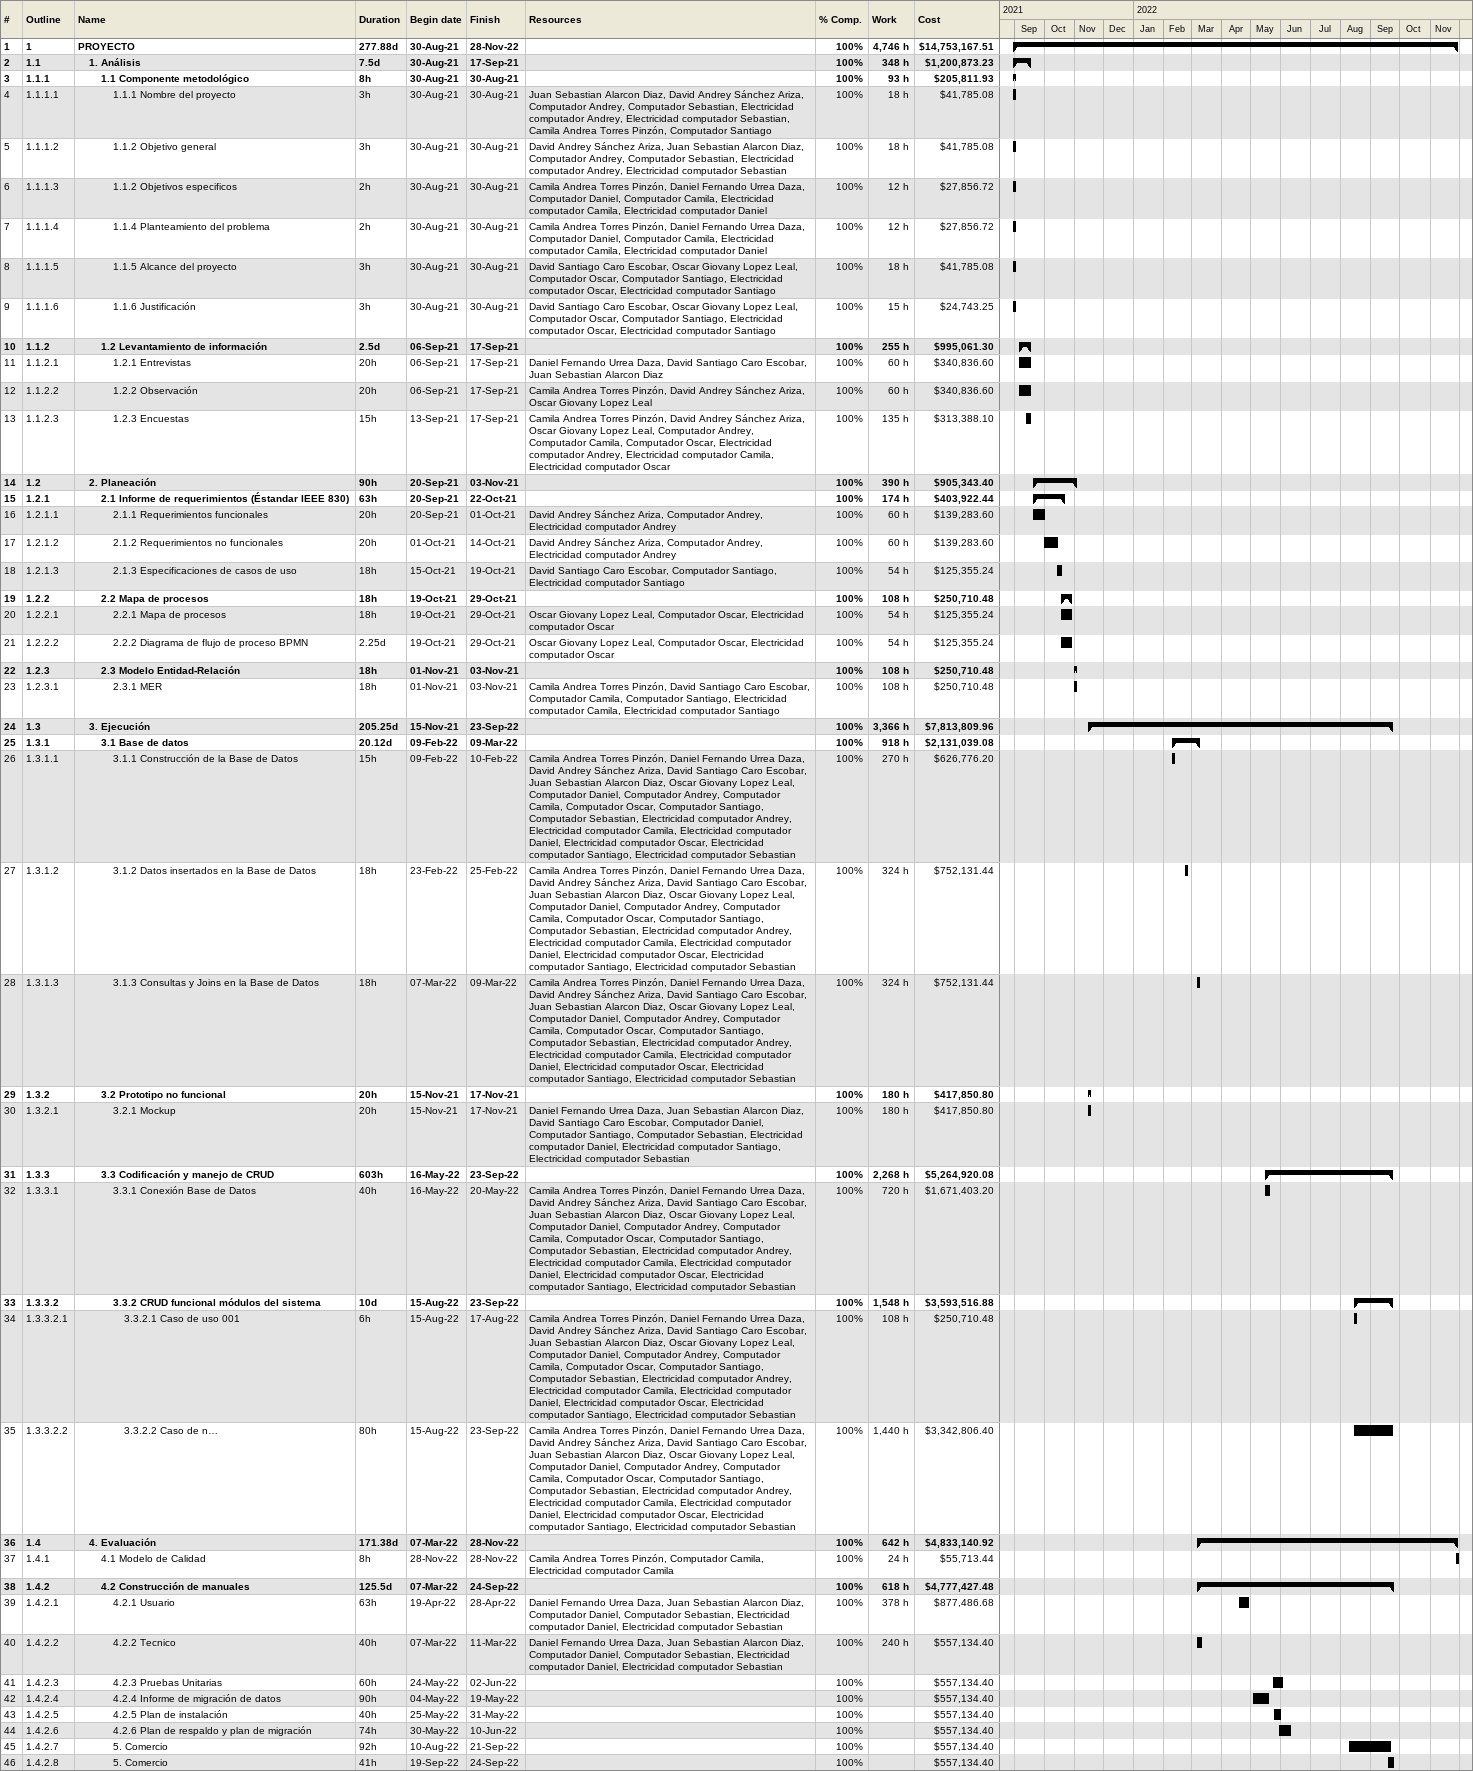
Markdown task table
| ID | WBS | Task | Duration | Start | Finish | Resources | % complete | Work (h) | Cost ($) |
|---|---|---|---|---|---|---|---|---|---|
| 1 | 1 | **PROYECTO** | 277.88d | 2021-08-30 | 2022-11-28 |  | 100 | 4746 | 14753167.51 |
| 2 | 1.1 | **1. Análisis** | 7.5d | 2021-08-30 | 2021-09-17 |  | 100 | 348 | 1200873.23 |
| 3 | 1.1.1 | **1.1 Componente metodológico** | 8h | 2021-08-30 | 2021-08-30 |  | 100 | 93 | 205811.93 |
| 4 | 1.1.1.1 | 1.1.1 Nombre del proyecto | 3h | 2021-08-30 | 2021-08-30 | Juan Sebastian Alarcon Diaz, David Andrey Sánchez Ariza, Computador Andrey, Computador Sebastian, Electricidad computador Andrey, Electricidad computador Sebastian, Camila Andrea Torres Pinzón, Computador Santiago | 100 | 18 | 41785.08 |
| 5 | 1.1.1.2 | 1.1.2 Objetivo general | 3h | 2021-08-30 | 2021-08-30 | David Andrey Sánchez Ariza, Juan Sebastian Alarcon Diaz, Computador Andrey, Computador Sebastian, Electricidad computador Andrey, Electricidad computador Sebastian | 100 | 18 | 41785.08 |
| 6 | 1.1.1.3 | 1.1.2 Objetivos especificos | 2h | 2021-08-30 | 2021-08-30 | Camila Andrea Torres Pinzón, Daniel Fernando Urrea Daza, Computador Daniel, Computador Camila, Electricidad computador Camila, Electricidad computador Daniel | 100 | 12 | 27856.72 |
| 7 | 1.1.1.4 | 1.1.4 Planteamiento del problema | 2h | 2021-08-30 | 2021-08-30 | Camila Andrea Torres Pinzón, Daniel Fernando Urrea Daza, Computador Daniel, Computador Camila, Electricidad computador Camila, Electricidad computador Daniel | 100 | 12 | 27856.72 |
| 8 | 1.1.1.5 | 1.1.5 Alcance del proyecto | 3h | 2021-08-30 | 2021-08-30 | David Santiago Caro Escobar, Oscar Giovany Lopez Leal, Computador Oscar, Computador Santiago, Electricidad computador Oscar, Electricidad computador Santiago | 100 | 18 | 41785.08 |
| 9 | 1.1.1.6 | 1.1.6 Justificación | 3h | 2021-08-30 | 2021-08-30 | David Santiago Caro Escobar, Oscar Giovany Lopez Leal, Computador Oscar, Computador Santiago, Electricidad computador Oscar, Electricidad computador Santiago | 100 | 15 | 24743.25 |
| 10 | 1.1.2 | **1.2 Levantamiento de información** | 2.5d | 2021-09-06 | 2021-09-17 |  | 100 | 255 | 995061.30 |
| 11 | 1.1.2.1 | 1.2.1 Entrevistas | 20h | 2021-09-06 | 2021-09-17 | Daniel Fernando Urrea Daza, David Santiago Caro Escobar, Juan Sebastian Alarcon Diaz | 100 | 60 | 340836.60 |
| 12 | 1.1.2.2 | 1.2.2 Observación | 20h | 2021-09-06 | 2021-09-17 | Camila Andrea Torres Pinzón, David Andrey Sánchez Ariza, Oscar Giovany Lopez Leal | 100 | 60 | 340836.60 |
| 13 | 1.1.2.3 | 1.2.3 Encuestas | 15h | 2021-09-13 | 2021-09-17 | Camila Andrea Torres Pinzón, David Andrey Sánchez Ariza, Oscar Giovany Lopez Leal, Computador Andrey, Computador Camila, Computador Oscar, Electricidad computador Andrey, Electricidad computador Camila, Electricidad computador Oscar | 100 | 135 | 313388.10 |
| 14 | 1.2 | **2. Planeación** | 90h | 2021-09-20 | 2021-11-03 |  | 100 | 390 | 905343.40 |
| 15 | 1.2.1 | **2.1 Informe de requerimientos (Éstandar IEEE 830)** | 63h | 2021-09-20 | 2021-10-22 |  | 100 | 174 | 403922.44 |
| 16 | 1.2.1.1 | 2.1.1 Requerimientos funcionales | 20h | 2021-09-20 | 2021-10-01 | David Andrey Sánchez Ariza, Computador Andrey, Electricidad computador Andrey | 100 | 60 | 139283.60 |
| 17 | 1.2.1.2 | 2.1.2 Requerimientos no funcionales | 20h | 2021-10-01 | 2021-10-14 | David Andrey Sánchez Ariza, Computador Andrey, Electricidad computador Andrey | 100 | 60 | 139283.60 |
| 18 | 1.2.1.3 | 2.1.3 Especificaciones de casos de uso | 18h | 2021-10-15 | 2021-10-19 | David Santiago Caro Escobar, Computador Santiago, Electricidad computador Santiago | 100 | 54 | 125355.24 |
| 19 | 1.2.2 | **2.2 Mapa de procesos** | 18h | 2021-10-19 | 2021-10-29 |  | 100 | 108 | 250710.48 |
| 20 | 1.2.2.1 | 2.2.1 Mapa de procesos | 18h | 2021-10-19 | 2021-10-29 | Oscar Giovany Lopez Leal, Computador Oscar, Electricidad computador Oscar | 100 | 54 | 125355.24 |
| 21 | 1.2.2.2 | 2.2.2 Diagrama de flujo de proceso BPMN | 2.25d | 2021-10-19 | 2021-10-29 | Oscar Giovany Lopez Leal, Computador Oscar, Electricidad computador Oscar | 100 | 54 | 125355.24 |
| 22 | 1.2.3 | **2.3 Modelo Entidad-Relación** | 18h | 2021-11-01 | 2021-11-03 |  | 100 | 108 | 250710.48 |
| 23 | 1.2.3.1 | 2.3.1 MER | 18h | 2021-11-01 | 2021-11-03 | Camila Andrea Torres Pinzón, David Santiago Caro Escobar, Computador Camila, Computador Santiago, Electricidad computador Camila, Electricidad computador Santiago | 100 | 108 | 250710.48 |
| 24 | 1.3 | **3. Ejecución** | 205.25d | 2021-11-15 | 2022-09-23 |  | 100 | 3366 | 7813809.96 |
| 25 | 1.3.1 | **3.1 Base de datos** | 20.12d | 2022-02-09 | 2022-03-09 |  | 100 | 918 | 2131039.08 |
| 26 | 1.3.1.1 | 3.1.1 Construcción de la Base de Datos | 15h | 2022-02-09 | 2022-02-10 | Camila Andrea Torres Pinzón, Daniel Fernando Urrea Daza, David Andrey Sánchez Ariza, David Santiago Caro Escobar, Juan Sebastian Alarcon Diaz, Oscar Giovany Lopez Leal, Computador Daniel, Computador Andrey, Computador Camila, Computador Oscar, Computador Santiago, Computador Sebastian, Electricidad computador Andrey, Electricidad computador Camila, Electricidad computador Daniel, Electricidad computador Oscar, Electricidad computador Santiago, Electricidad computador Sebastian | 100 | 270 | 626776.20 |
| 27 | 1.3.1.2 | 3.1.2 Datos insertados en la Base de Datos | 18h | 2022-02-23 | 2022-02-25 | Camila Andrea Torres Pinzón, Daniel Fernando Urrea Daza, David Andrey Sánchez Ariza, David Santiago Caro Escobar, Juan Sebastian Alarcon Diaz, Oscar Giovany Lopez Leal, Computador Daniel, Computador Andrey, Computador Camila, Computador Oscar, Computador Santiago, Computador Sebastian, Electricidad computador Andrey, Electricidad computador Camila, Electricidad computador Daniel, Electricidad computador Oscar, Electricidad computador Santiago, Electricidad computador Sebastian | 100 | 324 | 752131.44 |
| 28 | 1.3.1.3 | 3.1.3 Consultas y Joins en la Base de Datos | 18h | 2022-03-07 | 2022-03-09 | Camila Andrea Torres Pinzón, Daniel Fernando Urrea Daza, David Andrey Sánchez Ariza, David Santiago Caro Escobar, Juan Sebastian Alarcon Diaz, Oscar Giovany Lopez Leal, Computador Daniel, Computador Andrey, Computador Camila, Computador Oscar, Computador Santiago, Computador Sebastian, Electricidad computador Andrey, Electricidad computador Camila, Electricidad computador Daniel, Electricidad computador Oscar, Electricidad computador Santiago, Electricidad computador Sebastian | 100 | 324 | 752131.44 |
| 29 | 1.3.2 | **3.2 Prototipo no funcional** | 20h | 2021-11-15 | 2021-11-17 |  | 100 | 180 | 417850.80 |
| 30 | 1.3.2.1 | 3.2.1 Mockup | 20h | 2021-11-15 | 2021-11-17 | Daniel Fernando Urrea Daza, Juan Sebastian Alarcon Diaz, David Santiago Caro Escobar, Computador Daniel, Computador Santiago, Computador Sebastian, Electricidad computador Daniel, Electricidad computador Santiago, Electricidad computador Sebastian | 100 | 180 | 417850.80 |
| 31 | 1.3.3 | **3.3 Codificación y manejo de CRUD** | 603h | 2022-05-16 | 2022-09-23 |  | 100 | 2268 | 5264920.08 |
| 32 | 1.3.3.1 | 3.3.1 Conexión Base de Datos | 40h | 2022-05-16 | 2022-05-20 | Camila Andrea Torres Pinzón, Daniel Fernando Urrea Daza, David Andrey Sánchez Ariza, David Santiago Caro Escobar, Juan Sebastian Alarcon Diaz, Oscar Giovany Lopez Leal, Computador Daniel, Computador Andrey, Computador Camila, Computador Oscar, Computador Santiago, Computador Sebastian, Electricidad computador Andrey, Electricidad computador Camila, Electricidad computador Daniel, Electricidad computador Oscar, Electricidad computador Santiago, Electricidad computador Sebastian | 100 | 720 | 1671403.20 |
| 33 | 1.3.3.2 | **3.3.2 CRUD funcional módulos del sistema** | 10d | 2022-08-15 | 2022-09-23 |  | 100 | 1548 | 3593516.88 |
| 34 | 1.3.3.2.1 | 3.3.2.1 Caso de uso 001 | 6h | 2022-08-15 | 2022-08-17 | Camila Andrea Torres Pinzón, Daniel Fernando Urrea Daza, David Andrey Sánchez Ariza, David Santiago Caro Escobar, Juan Sebastian Alarcon Diaz, Oscar Giovany Lopez Leal, Computador Daniel, Computador Andrey, Computador Camila, Computador Oscar, Computador Santiago, Computador Sebastian, Electricidad computador Andrey, Electricidad computador Camila, Electricidad computador Daniel, Electricidad computador Oscar, Electricidad computador Santiago, Electricidad computador Sebastian | 100 | 108 | 250710.48 |
| 35 | 1.3.3.2.2 | 3.3.2.2 Caso de n… | 80h | 2022-08-15 | 2022-09-23 | Camila Andrea Torres Pinzón, Daniel Fernando Urrea Daza, David Andrey Sánchez Ariza, David Santiago Caro Escobar, Juan Sebastian Alarcon Diaz, Oscar Giovany Lopez Leal, Computador Daniel, Computador Andrey, Computador Camila, Computador Oscar, Computador Santiago, Computador Sebastian, Electricidad computador Andrey, Electricidad computador Camila, Electricidad computador Daniel, Electricidad computador Oscar, Electricidad computador Santiago, Electricidad computador Sebastian | 100 | 1440 | 3342806.40 |
| 36 | 1.4 | **4. Evaluación** | 171.38d | 2022-03-07 | 2022-11-28 |  | 100 | 642 | 4833140.92 |
| 37 | 1.4.1 | 4.1 Modelo de Calidad | 8h | 2022-11-28 | 2022-11-28 | Camila Andrea Torres Pinzón, Computador Camila, Electricidad computador Camila | 100 | 24 | 55713.44 |
| 38 | 1.4.2 | **4.2 Construcción de manuales** | 125.5d | 2022-03-07 | 2022-09-24 |  | 100 | 618 | 4777427.48 |
| 39 | 1.4.2.1 | 4.2.1 Usuario | 63h | 2022-04-19 | 2022-04-28 | Daniel Fernando Urrea Daza, Juan Sebastian Alarcon Diaz, Computador Daniel, Computador Sebastian, Electricidad computador Daniel, Electricidad computador Sebastian | 100 | 378 | 877486.68 |
| 40 | 1.4.2.2 | 4.2.2 Tecnico | 40h | 2022-03-07 | 2022-03-11 | Daniel Fernando Urrea Daza, Juan Sebastian Alarcon Diaz, Computador Daniel, Computador Sebastian, Electricidad computador Daniel, Electricidad computador Sebastian | 100 | 240 | 557134.40 |
| 41 | 1.4.2.3 | 4.2.3 Pruebas Unitarias | 60h | 2022-05-24 | 2022-06-02 |  | 100 |  | 557134.40 |
| 42 | 1.4.2.4 | 4.2.4 Informe de migración de datos | 90h | 2022-05-04 | 2022-05-19 |  | 100 |  | 557134.40 |
| 43 | 1.4.2.5 | 4.2.5 Plan de instalación | 40h | 2022-05-25 | 2022-05-31 |  | 100 |  | 557134.40 |
| 44 | 1.4.2.6 | 4.2.6 Plan de respaldo y plan de migración | 74h | 2022-05-30 | 2022-06-10 |  | 100 |  | 557134.40 |
| 45 | 1.4.2.7 | 5. Comercio | 92h | 2022-08-10 | 2022-09-21 |  | 100 |  | 557134.40 |
| 46 | 1.4.2.8 | 5. Comercio | 41h | 2022-09-19 | 2022-09-24 |  | 100 |  | 557134.40 |
